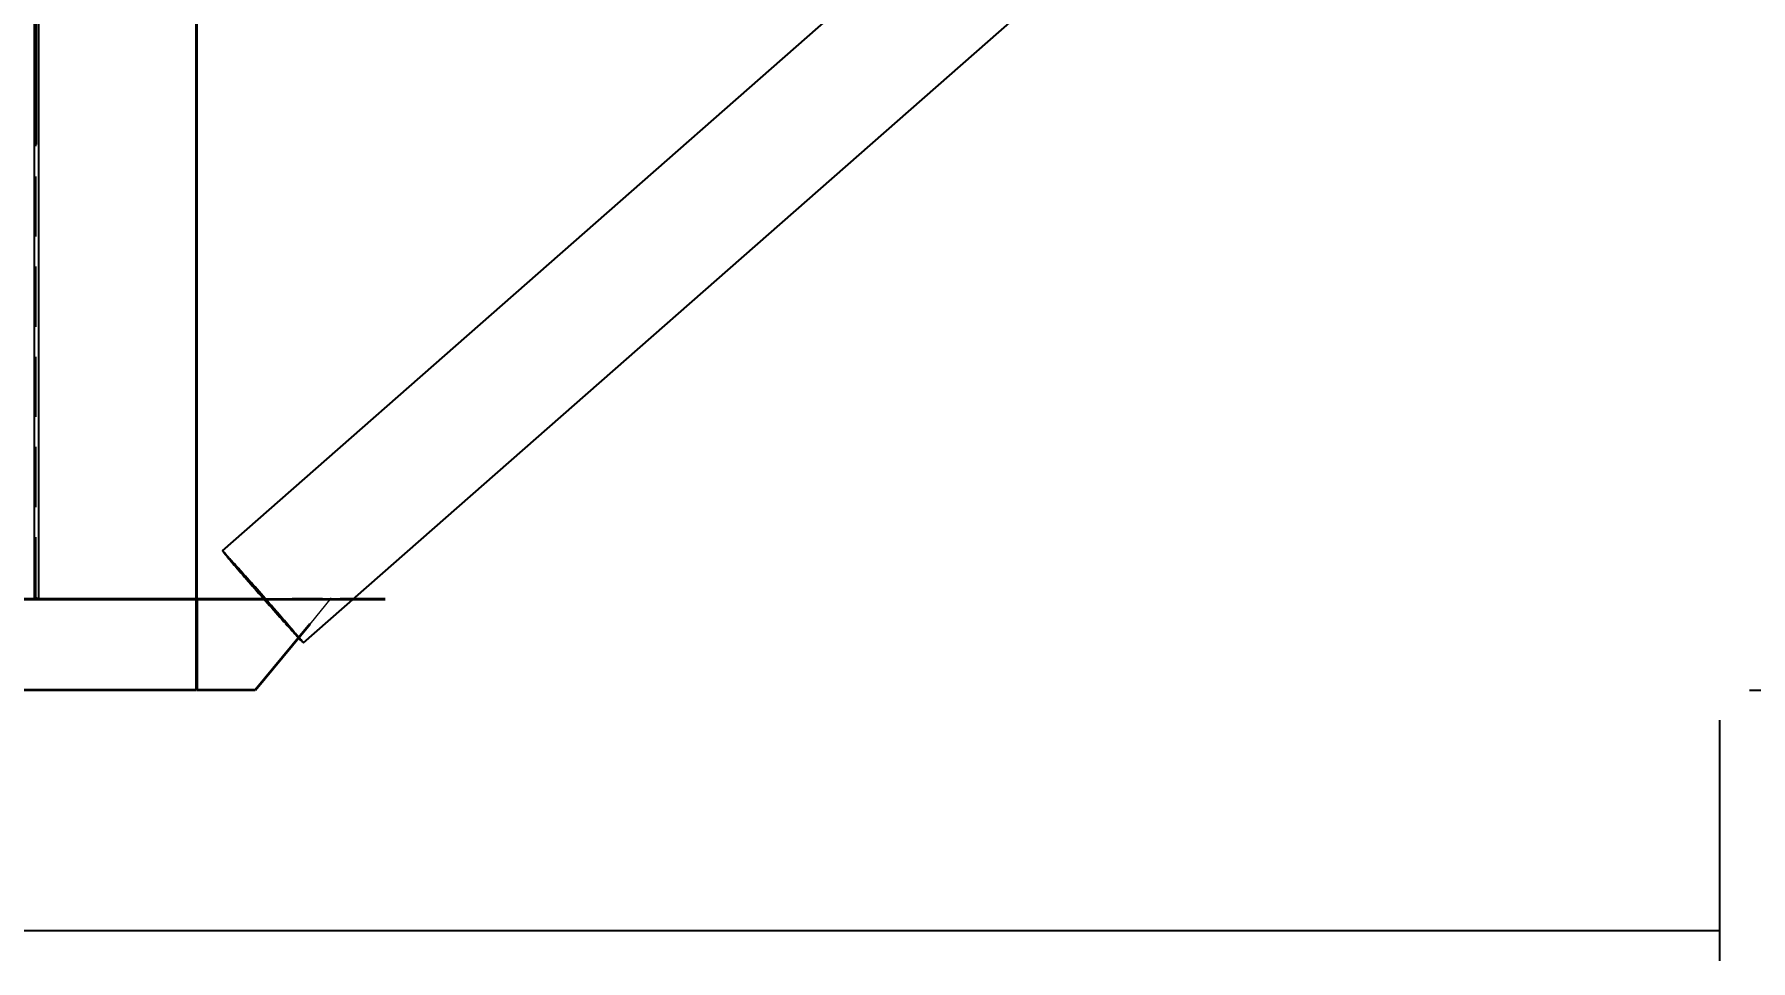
# Model space of a CAD drawing. Header units: millimetres. Extents: x -11795 to 47768, y 22971 to 65021.
# Drawn here: x 6470 to 10752, y 30598 to 32909 of the extents above; entities that cross this region are included whole.
import ezdxf

# ---------------------------------------------------------------- set-up
doc = ezdxf.new("R2010")
doc.units = ezdxf.units.MM
doc.linetypes.add('HIDDEN_50', pattern=[225, 150, -75])
for name, color, linetype, lineweight in [('DIMENSIONS', 3, 'Continuous', 18), ('PLATE_HIDDEN', 8, 'HIDDEN_50', 18), ('PLATE_VISIBLE', 7, 'Continuous', 35), ('PROFILE_HIDDEN', 9, 'HIDDEN_50', 18), ('PROFILE_VISIBLE', 4, 'Continuous', 25)]:
    doc.layers.add(name, color=color, linetype=linetype, lineweight=lineweight)
doc.styles.add('OpenSansCondensed-Light', font='OpenSansCondensed-Light.ttf')
doc.dimstyles.new('DIM_1_50', dxfattribs={"dimscale": 50, "dimtxt": 2.5, "dimasz": 2.5, "dimexe": 1.5, "dimexo": 1.5, "dimgap": 1, "dimtad": 1, "dimdec": 0, "dimzin": 12, "dimdsep": 46, "dimtxsty": 'OpenSansCondensed-Light', "dimtsz": 0.00125, "dimcen": 2.5, "dimclrd": 3, "dimclre": 3, "dimclrt": 3, "dimazin": 3, "dimtfac": 0.5, "dimtmove": 2, "dimatfit": 3})

msp = doc.modelspace()

# ---------------------------------------------------------------- linework, layer by layer
at = {"layer": 'PLATE_HIDDEN'}
for p, q in [((6475, 31505), (6475, 32634.7)), ((7233.3, 31500), (6978.2, 31500)), ((7038.5, 31501.6), (7210.7, 31503.3)), ((7210.7, 31503.3), (7157, 31438.1))]:
    msp.add_line(p, q, dxfattribs=at)
at = {"layer": 'PLATE_VISIBLE'}
for p, q in [((6875, 34849.6), (6875, 31500)), ((6875, 34349.3), (6875, 31500)), ((6875, 33944.7), (6875, 31500)), ((6875, 31500), (6875, 33944.7)), ((6475, 32634.7), (6475, 33204.6)), ((-200, 31500), (6875, 31500)), ((6875, 31500), (4375, 31500)), ((6250, 31500), (6875, 31500)), ((6875, 31500), (6250, 31500)), ((6475, 31500), (6475, 31505)), ((6875, 31500), (6475, 31500)), ((6845.8, 31500), (6484.8, 31500)), ((6484.8, 31500), (6515.6, 31500)), ((6515.6, 31500), (6876.6, 31500)), ((6876.6, 31500), (6845.8, 31500)), ((6978.2, 31500), (6845.8, 31500)), ((6845.8, 31500), (6904.2, 31500)), ((6875, 31500), (6875, 31273.1)), ((6875, 31500), (6875, 31273.1)), ((6875, 31273.1), (6875, 31500)), ((6876.2, 31500), (7038.5, 31501.6)), ((6876.2, 31273.1), (6876.2, 31500)), ((6904.2, 31500), (7345.7, 31500)), ((7287.3, 31500), (7233.3, 31500)), ((7345.7, 31500), (7287.3, 31500)), ((7157, 31438.1), (7021.4, 31273.1)), ((6875, 31273.1), (-200, 31273.1)), ((7021.4, 31273.1), (6876.2, 31273.1))]:
    msp.add_line(p, q, dxfattribs=at)
at = {"layer": 'PROFILE_HIDDEN'}
for p, q in [((6480, 34344.3), (6480, 31545)), ((6950, 31610.3), (6949.3, 31611.1)), ((6950.9, 31609.4), (6950, 31610.3)), ((6950, 31609.6), (6950.6, 31609)), ((6950.6, 31609), (6951.3, 31608.3)), ((6953.5, 31606.5), (6950.9, 31609.4)), ((6955.3, 31604.6), (6953.5, 31606.5)), ((6954.7, 31604.7), (6955.6, 31603.7)), ((6956.4, 31603.4), (6955.3, 31604.6)), ((6955.6, 31603.7), (6957.9, 31601.3)), ((6959.4, 31600.1), (6956.4, 31603.4)), ((6957.9, 31601.3), (6960.3, 31598.6)), ((6961.4, 31597.9), (6959.4, 31600.1)), ((6960.3, 31598.6), (6963, 31595.7)), ((6962.7, 31596.4), (6961.4, 31597.9)), ((6966.3, 31592.6), (6962.7, 31596.4)), ((6963, 31595.7), (6966, 31592.5)), ((6966, 31592.5), (6969.1, 31589)), ((6968.4, 31590.2), (6966.3, 31592.6)), ((6970, 31588.4), (6968.4, 31590.2)), ((6969.1, 31589), (6972.5, 31585.3)), ((6973.9, 31584.1), (6970, 31588.4)), ((6972.5, 31585.3), (6976.1, 31581.3)), ((6976.2, 31581.5), (6973.9, 31584.1)), ((6976.1, 31581.3), (6979.9, 31577.1)), ((6978, 31579.5), (6976.2, 31581.5)), ((6982.3, 31574.7), (6978, 31579.5)), ((6979.9, 31577.1), (6983.9, 31572.7)), ((6984.8, 31572), (6982.3, 31574.7)), ((6983.9, 31572.7), (6988, 31568.1)), ((6986.8, 31569.8), (6984.8, 31572)), ((6991.4, 31564.6), (6986.8, 31569.8)), ((6988, 31568.1), (6992.3, 31563.2)), ((6993.9, 31561.8), (6991.4, 31564.6)), ((6992.3, 31563.2), (6996.8, 31558.3)), ((6996.1, 31559.3), (6993.9, 31561.8)), ((6480, 31525), (6480, 31505)), ((7001, 31553.8), (6996.1, 31559.3)), ((6996.8, 31558.3), (7001.4, 31553.1)), ((7003.5, 31551), (7001, 31553.8)), ((7001.4, 31553.1), (7006.1, 31547.8)), ((7005.9, 31548.2), (7003.5, 31551)), ((7011, 31542.5), (7005.9, 31548.2)), ((7006.1, 31547.8), (7010.9, 31542.4)), ((7010.9, 31542.4), (7015.8, 31536.9)), ((7013.6, 31539.6), (7011, 31542.5)), ((7016.1, 31536.7), (7013.6, 31539.6)), ((7015.8, 31536.9), (7020.7, 31531.3)), ((7021.4, 31530.8), (7016.1, 31536.7)), ((7020.7, 31531.3), (7025.8, 31525.6)), ((7023.9, 31527.9), (7021.4, 31530.8)), ((7026.6, 31524.9), (7023.9, 31527.9)), ((7025.8, 31525.6), (7030.8, 31519.8)), ((7031.9, 31518.8), (7026.6, 31524.9)), ((7030.8, 31519.8), (7035.9, 31514)), ((7034.4, 31516), (7031.9, 31518.8)), ((7037.3, 31512.8), (7034.4, 31516)), ((7035.9, 31514), (7041.1, 31508.2)), ((7042.6, 31506.7), (7037.3, 31512.8)), ((7041.1, 31508.2), (7046.2, 31502.4)), ((7045, 31504), (7042.6, 31506.7)), ((7047.9, 31500.6), (7045, 31504)), ((7046.2, 31502.4), (7051.3, 31496.6)), ((7053.3, 31494.6), (7047.9, 31500.6)), ((7051.3, 31496.6), (7056.3, 31490.8)), ((7055.5, 31492), (7053.3, 31494.6)), ((7058.5, 31488.5), (7055.5, 31492)), ((7056.3, 31490.8), (7061.4, 31485)), ((7063.8, 31482.6), (7058.5, 31488.5)), ((7061.4, 31485), (7066.3, 31479.4)), ((7065.9, 31480.1), (7063.8, 31482.6)), ((7068.9, 31476.6), (7065.9, 31480.1)), ((7066.3, 31479.4), (7071.2, 31473.8)), ((7074, 31470.8), (7068.9, 31476.6)), ((7071.2, 31473.8), (7076, 31468.3)), ((7076, 31468.5), (7074, 31470.8)), ((7079, 31465.1), (7076, 31468.5)), ((7076, 31468.3), (7080.7, 31462.9)), ((7083.9, 31459.4), (7079, 31465.1)), ((7080.7, 31462.9), (7085.2, 31457.6)), ((7085.7, 31457.3), (7083.9, 31459.4)), ((7085.2, 31457.6), (7089.6, 31452.5)), ((7088.6, 31454), (7085.7, 31457.3)), ((7093.3, 31448.6), (7088.6, 31454)), ((7089.6, 31452.5), (7093.9, 31447.6)), ((7094.9, 31446.7), (7093.3, 31448.6)), ((7093.9, 31447.6), (7098, 31442.8)), ((7097.8, 31443.4), (7094.9, 31446.7)), ((7102.1, 31438.4), (7097.8, 31443.4)), ((7098, 31442.8), (7101.9, 31438.2)), ((7101.9, 31438.2), (7105.7, 31433.9)), ((7103.5, 31436.7), (7102.1, 31438.4)), ((7106.2, 31433.6), (7103.5, 31436.7)), ((7105.7, 31433.9), (7109.2, 31429.7)), ((7110.2, 31429), (7106.2, 31433.6)), ((7109.2, 31429.7), (7112.6, 31425.8)), ((7111.5, 31427.5), (7110.2, 31429)), ((7114, 31424.5), (7111.5, 31427.5)), ((7112.6, 31425.8), (7115.7, 31422.1)), ((7117.5, 31420.4), (7114, 31424.5)), ((7115.7, 31422.1), (7118.6, 31418.7)), ((7118.6, 31419.1), (7117.5, 31420.4)), ((7120.9, 31416.4), (7118.6, 31419.1)), ((7118.6, 31418.7), (7121.3, 31415.5)), ((7124, 31412.7), (7120.9, 31416.4)), ((7121.3, 31415.5), (7123.7, 31412.7)), ((7123.7, 31412.7), (7125.8, 31410.1)), ((7124.9, 31411.7), (7124, 31412.7)), ((7126.9, 31409.3), (7124.9, 31411.7)), ((7125.8, 31410.1), (7127.7, 31407.8)), ((7129.6, 31406.1), (7126.9, 31409.3)), ((7127.7, 31407.8), (7129.4, 31405.7)), ((7129.4, 31405.7), (7130.7, 31404)), ((7129.9, 31405.7), (7129.6, 31406.1)), ((7130.7, 31404), (7131.3, 31403.3))]:
    msp.add_line(p, q, dxfattribs=at)
at = {"layer": 'PROFILE_VISIBLE'}
for p, q in [((7141.6, 31390.8), (10674.2, 34494.9)), ((6470, 34349.3), (6470, 31500)), ((6470, 34349.3), (6470, 31500)), ((6480, 34349.3), (6480, 31500)), ((6939.4, 31621.1), (8593.1, 33074.2)), ((6940, 31620.7), (6939.5, 31621)), ((6939.6, 31620.6), (6939.8, 31620.2)), ((6939.8, 31620.2), (6940.5, 31619.3)), ((6940.5, 31620.2), (6940, 31620.7)), ((6941.8, 31619), (6940.7, 31620)), ((6940.8, 31619), (6941.4, 31618.1)), ((6941.4, 31618.1), (6942.7, 31616.5)), ((6942.6, 31618.1), (6941.8, 31619)), ((6943.1, 31617.7), (6942.6, 31618.1)), ((6942.7, 31616.5), (6943, 31616)), ((6943, 31616), (6944.2, 31614.6)), ((6944.6, 31616.1), (6943.1, 31617.7)), ((6944.2, 31614.6), (6945.9, 31612.5)), ((6945.8, 31614.8), (6944.6, 31616.1)), ((6946.5, 31614.1), (6945.8, 31614.8)), ((6945.9, 31612.5), (6946.4, 31611.9)), ((6946.4, 31611.9), (6947.9, 31610)), ((6948.6, 31611.9), (6946.5, 31614.1)), ((6947.9, 31611.1), (6947.6, 31611.6)), ((6948.4, 31610.4), (6947.9, 31611.1)), ((6947.9, 31610), (6950.2, 31607.3)), ((6948, 31611.5), (6948.6, 31611)), ((6949.2, 31609.3), (6948.4, 31610.4)), ((6949.3, 31611.1), (6948.6, 31611.9)), ((6948.6, 31611), (6949.4, 31610.2)), ((6950.3, 31607.9), (6949.2, 31609.3)), ((6949.4, 31610.2), (6950, 31609.6)), ((6950.2, 31607.3), (6950.8, 31606.6)), ((6951.7, 31606.2), (6950.3, 31607.9)), ((6950.8, 31606.6), (6952.7, 31604.3)), ((6951.3, 31608.3), (6952, 31607.5)), ((6953.3, 31604.2), (6951.7, 31606.2)), ((6952, 31607.5), (6953.7, 31605.8)), ((6952.7, 31604.3), (6955.5, 31601)), ((6955.2, 31601.9), (6953.3, 31604.2)), ((6953.7, 31605.8), (6954.7, 31604.7)), ((6957.4, 31599.3), (6955.2, 31601.9)), ((6955.5, 31601), (6956.1, 31600.3)), ((6956.1, 31600.3), (6958.5, 31597.4)), ((6959.8, 31596.4), (6957.4, 31599.3)), ((6958.5, 31597.4), (6961.8, 31593.6)), ((6962.4, 31593.2), (6959.8, 31596.4)), ((6961.8, 31593.6), (6962.4, 31592.8)), ((6965.3, 31589.8), (6962.4, 31593.2)), ((6962.4, 31592.8), (6965.2, 31589.5)), ((6965.2, 31589.5), (6968.9, 31585.2)), ((6968.5, 31586.1), (6965.3, 31589.8)), ((6971.8, 31582.2), (6968.5, 31586.1)), ((6968.9, 31585.2), (6969.6, 31584.5)), ((6969.6, 31584.5), (6972.8, 31580.7)), ((6975.3, 31578.1), (6971.8, 31582.2)), ((6972.8, 31580.7), (6976.9, 31576)), ((6979.1, 31573.7), (6975.3, 31578.1)), ((6976.9, 31576), (6977.5, 31575.2)), ((6977.5, 31575.2), (6981.1, 31571.1)), ((6983, 31569.1), (6979.1, 31573.7)), ((6981.1, 31571.1), (6985.5, 31566)), ((6987.1, 31564.4), (6983, 31569.1)), ((6985.5, 31566), (6986.1, 31565.3)), ((6986.1, 31565.3), (6990.1, 31560.7)), ((6991.4, 31559.4), (6987.1, 31564.4)), ((6480, 31545), (6480, 31525)), ((6990.1, 31560.7), (6994.8, 31555.3)), ((6995.8, 31554.3), (6991.4, 31559.4)), ((6994.8, 31555.3), (6995.3, 31554.6)), ((6995.3, 31554.6), (6999.6, 31549.7)), ((7000.4, 31549.1), (6995.8, 31554.3)), ((6999.6, 31549.7), (7004.5, 31544)), ((7005.1, 31543.7), (7000.4, 31549.1)), ((7004.5, 31544), (7005, 31543.4)), ((7005, 31543.4), (7009.6, 31538.2)), ((7009.8, 31538.2), (7005.1, 31543.7)), ((7009.6, 31538.2), (7014.7, 31532.4)), ((7014.7, 31532.6), (7009.8, 31538.2)), ((7019.7, 31526.9), (7014.7, 31532.6)), ((7014.7, 31532.4), (7015.1, 31531.9)), ((7015.1, 31531.9), (7019.9, 31526.4)), ((7024.7, 31521.2), (7019.7, 31526.9)), ((7019.9, 31526.4), (7025.1, 31520.4)), ((7029.8, 31515.4), (7024.7, 31521.2)), ((7025.1, 31520.4), (7025.5, 31520)), ((7025.5, 31520), (7030.4, 31514.3)), ((6470, 31500), (6480, 31500)), ((6480, 31500), (6470, 31500)), ((6480, 31505), (6480, 31500)), ((7034.9, 31509.6), (7029.8, 31515.4)), ((7030.4, 31514.3), (7035.8, 31508.3)), ((7040, 31503.7), (7034.9, 31509.6)), ((7036, 31508), (7041.1, 31502.2)), ((7045.1, 31497.9), (7040, 31503.7)), ((7041.1, 31502.2), (7046.4, 31496.1)), ((7050.2, 31492.1), (7045.1, 31497.9)), ((7046.6, 31495.9), (7051.8, 31490.1)), ((7055.3, 31486.4), (7050.2, 31492.1)), ((7051.8, 31490.1), (7057.1, 31484.1)), ((7060.3, 31480.7), (7055.3, 31486.4)), ((7057.1, 31484), (7062.3, 31478.2)), ((7065.3, 31475), (7060.3, 31480.7)), ((7062.3, 31478.2), (7067.5, 31472.3)), ((7070.2, 31469.5), (7065.3, 31475)), ((7067.5, 31472.3), (7072.6, 31466.5)), ((7075, 31464.1), (7070.2, 31469.5)), ((7072.6, 31466.5), (7077.5, 31461)), ((7079.7, 31458.8), (7075, 31464.1)), ((7077.6, 31460.9), (7082.5, 31455.4)), ((7084.3, 31453.7), (7079.7, 31458.8)), ((7082.5, 31455.4), (7087.2, 31450.1)), ((7088.7, 31448.7), (7084.3, 31453.7)), ((7087.3, 31450), (7092, 31444.7)), ((7093, 31443.9), (7088.7, 31448.7)), ((7092, 31444.7), (7096.3, 31439.9)), ((7097.2, 31439.3), (7093, 31443.9)), ((7096.5, 31439.7), (7100.9, 31434.8)), ((7101.1, 31434.9), (7097.2, 31439.3)), ((7100.9, 31434.8), (7104.8, 31430.4)), ((7104.9, 31430.6), (7101.1, 31434.9)), ((7108.5, 31426.7), (7104.9, 31430.6)), ((7105.1, 31430.1), (7109.1, 31425.7)), ((7111.9, 31422.9), (7108.5, 31426.7)), ((7109.1, 31425.7), (7112.6, 31421.8)), ((7115.1, 31419.5), (7111.9, 31422.9)), ((7112.9, 31421.4), (7116.6, 31417.4)), ((7118, 31416.2), (7115.1, 31419.5)), ((7116.6, 31417.4), (7119.6, 31414)), ((7120.7, 31413.3), (7118, 31416.2)), ((7119.6, 31414), (7120, 31413.7)), ((7120, 31413.7), (7123.2, 31410.2)), ((7123.2, 31410.6), (7120.7, 31413.3)), ((7125.4, 31408.3), (7123.2, 31410.6)), ((7123.2, 31410.2), (7125.8, 31407.3)), ((7127.3, 31406.2), (7125.4, 31408.3)), ((7125.8, 31407.3), (7126.1, 31406.9)), ((7126.1, 31406.9), (7128.9, 31404)), ((7129, 31404.4), (7127.3, 31406.2)), ((7128.9, 31404), (7131, 31401.6)), ((7130.5, 31402.9), (7129, 31404.4)), ((7130.3, 31405.3), (7129.9, 31405.7)), ((7132, 31403.2), (7130.3, 31405.3)), ((7131.6, 31401.8), (7130.5, 31402.9)), ((7131.3, 31403.3), (7131.8, 31402.6)), ((7131.3, 31401.3), (7133.6, 31398.9)), ((7132.5, 31401), (7131.6, 31401.8)), ((7131.8, 31402.6), (7132.6, 31401.6)), ((7134.1, 31400.6), (7132, 31403.2)), ((7133.1, 31400.4), (7132.5, 31401)), ((7133.6, 31398.9), (7135.2, 31397.1)), ((7134.6, 31400), (7134.1, 31400.6)), ((7136, 31398.3), (7134.6, 31400)), ((7135.5, 31396.8), (7137.2, 31395)), ((7137.7, 31396.3), (7136, 31398.3)), ((7137.2, 31395), (7138.4, 31393.8)), ((7138, 31395.9), (7137.7, 31396.3)), ((7139, 31394.6), (7138, 31395.9)), ((7138.7, 31393.6), (7139.8, 31392.4)), ((7140.1, 31393.2), (7139, 31394.6)), ((7139.8, 31392.4), (7140.5, 31391.7)), ((7140.9, 31392.2), (7140.3, 31393)), ((7140.7, 31391.6), (7141.3, 31391)), ((7141.4, 31391.4), (7140.9, 31392.2))]:
    msp.add_line(p, q, dxfattribs=at)

# ---------------------------------------------------------------- dimensions: what is measured, and where the dimension line sits
at = {"layer": 'DIMENSIONS'}
msp.add_linear_dim(base=(13074.2, 31273.1), p1=(10674.2, 31273.1), p2=(10674.2, 34860), angle=90, dimstyle='DIM_1_50', dxfattribs=at).render()
msp.add_linear_dim(base=(-7544.6, 30673.1), p1=(-7544.6, 31273.1), p2=(10674.2, 31273.1), dimstyle='DIM_1_50', dxfattribs=at).render()

doc.saveas('drawing.dxf')
